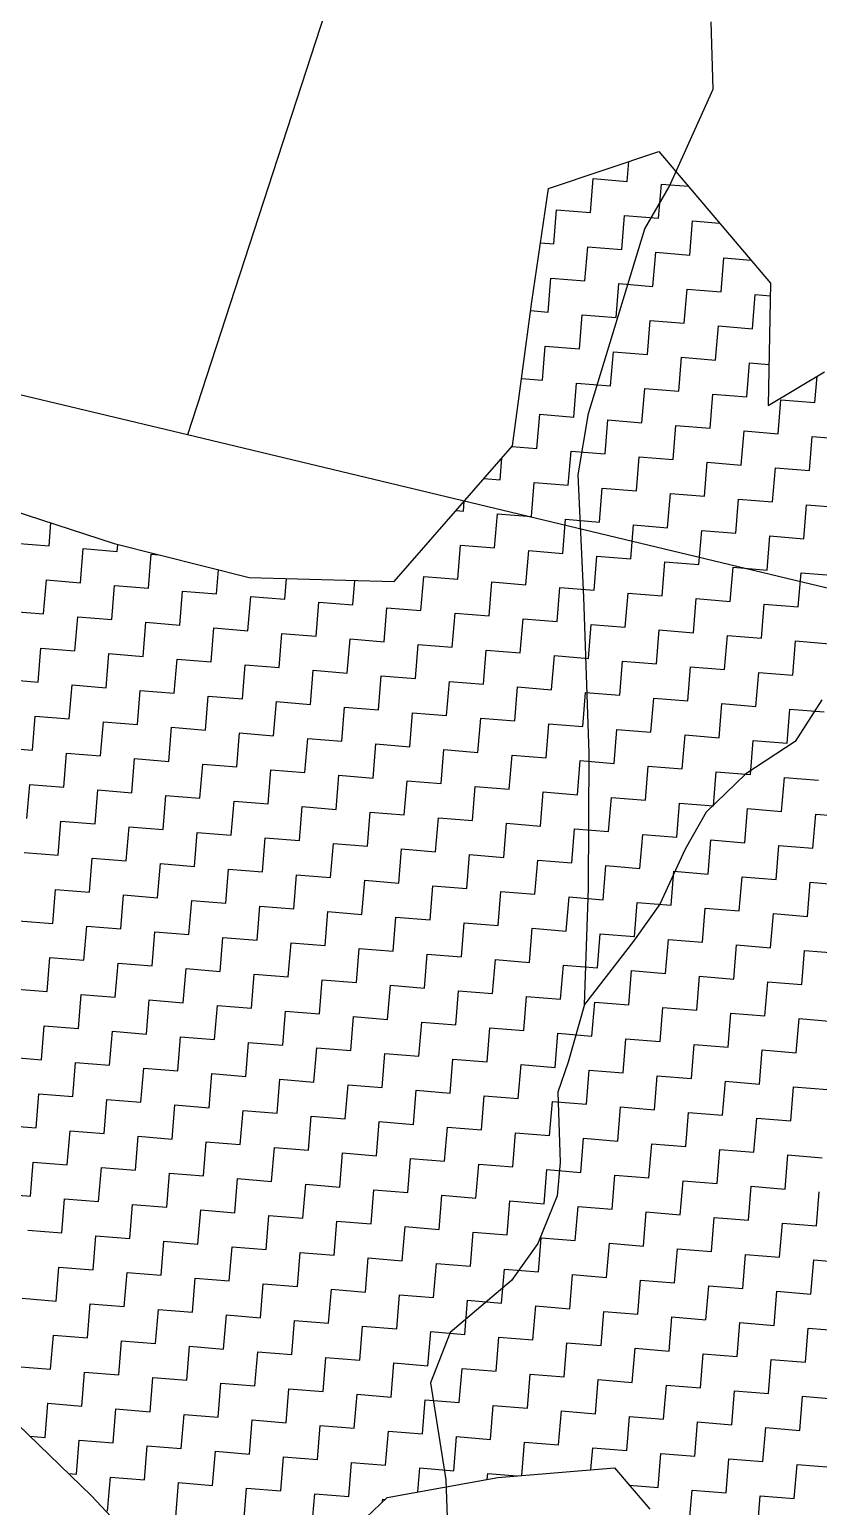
# Model space of a CAD drawing. Header units: metres. Extents: x 286589 to 288713, y 2001360 to 2004418.
# Drawn here: x 287371.2 to 287492.1, y 2003188.1 to 2003414.2 of the extents above; entities that cross this region are included whole.
import ezdxf

# ---------------------------------------------------------------- set-up
doc = ezdxf.new("R2010")
doc.units = ezdxf.units.M
doc.header["$MEASUREMENT"] = 0
for name, color, linetype in [('LINE_WATER', 4, 'Continuous'), ('POLY_HATCH', 12, 'Continuous'), ('POLY_PARCEL', 6, 'Continuous')]:
    doc.layers.add(name, color=color, linetype=linetype)

msp = doc.modelspace()

# ---------------------------------------------------------------- linework, layer by layer
at = {"layer": 'LINE_WATER'}
for p, q in [((287475.98, 2003405.08), (287475.63, 2003415.43)), ((287469.2, 2003390.15), (287475.98, 2003405.08)), ((287465.5, 2003383.7), (287469.2, 2003390.15)), ((287456.84, 2003355.42), (287465.5, 2003383.7)), ((287455.28, 2003346.02), (287456.84, 2003355.42)), ((287456.14, 2003327.29), (287455.28, 2003346.02)), ((287456.97, 2003303.4), (287456.14, 2003327.29)), ((287492.6, 2003311.61), (287488.5, 2003305.2)), ((287456.88, 2003282.76), (287456.97, 2003303.4)), ((287488.5, 2003305.2), (287480.95, 2003300.26)), ((287480.95, 2003300.26), (287474.91, 2003294.39)), ((287474.91, 2003294.39), (287471.66, 2003288.7)), ((287471.66, 2003288.7), (287467.8, 2003280.28)), ((287456.22, 2003264.95), (287456.88, 2003282.76)), ((287467.8, 2003280.28), (287463.76, 2003274.66)), ((287463.76, 2003274.66), (287456.22, 2003264.95)), ((287456.22, 2003264.95), (287453.74, 2003256.13)), ((287453.74, 2003256.13), (287452.17, 2003251.49)), ((287452.17, 2003251.49), (287452.49, 2003240.74)), ((287452.49, 2003240.74), (287452.07, 2003235.62)), ((287452.07, 2003235.62), (287449.09, 2003228.32)), ((287449.09, 2003228.32), (287445.05, 2003222.69)), ((287445.05, 2003222.69), (287435.67, 2003214.72)), ((287435.67, 2003214.72), (287432.65, 2003207.02)), ((287432.65, 2003207.02), (287435.02, 2003192.14)), ((287435.02, 2003192.14), (287435.23, 2003184.98))]:
    msp.add_line(p, q, dxfattribs=at)
at = {"layer": 'POLY_HATCH'}
for p, q in [((287450.75, 2003389.89), (287467.63, 2003395.55)), ((287467.63, 2003395.55), (287484.75, 2003375.4)), ((287448.16, 2003372.52), (287450.75, 2003389.89)), ((287484.75, 2003375.4), (287484.4, 2003356.67)), ((287445.19, 2003350.49), (287448.16, 2003372.52)), ((287484.4, 2003356.67), (287493.03, 2003361.83)), ((287340.72, 2003349.62), (287384.15, 2003335.53)), ((287427.07, 2003329.69), (287445.19, 2003350.49)), ((287384.15, 2003335.53), (287404.84, 2003330.33)), ((287404.84, 2003330.33), (287427.07, 2003329.69))]:
    msp.add_line(p, q, dxfattribs=at)
at = {"layer": 'POLY_HATCH', "linetype": 'Continuous'}
for p, q in [((287462.8, 2003390.98), (287463.05, 2003394.02)), ((287457.16, 2003386.19), (287457.58, 2003391.41)), ((287457.58, 2003391.41), (287462.8, 2003390.98)), ((287467.59, 2003385.34), (287468.02, 2003390.56)), ((287468.02, 2003390.56), (287472.16, 2003390.22)), ((287451.52, 2003381.4), (287451.94, 2003386.62)), ((287451.94, 2003386.62), (287457.16, 2003386.19)), ((287461.95, 2003380.55), (287462.38, 2003385.77)), ((287462.38, 2003385.77), (287467.59, 2003385.34)), ((287472.39, 2003379.7), (287472.81, 2003384.92)), ((287472.81, 2003384.92), (287476.95, 2003384.58)), ((287449.5, 2003381.56), (287451.52, 2003381.4)), ((287456.31, 2003375.76), (287456.73, 2003380.97)), ((287456.73, 2003380.97), (287461.95, 2003380.55)), ((287466.74, 2003374.9), (287467.17, 2003380.12)), ((287467.17, 2003380.12), (287472.39, 2003379.7)), ((287477.18, 2003374.05), (287477.61, 2003379.27)), ((287477.61, 2003379.27), (287481.75, 2003378.93)), ((287450.66, 2003370.96), (287451.09, 2003376.18)), ((287451.09, 2003376.18), (287456.31, 2003375.76)), ((287461.1, 2003370.11), (287461.53, 2003375.33)), ((287461.53, 2003375.33), (287466.74, 2003374.9)), ((287471.54, 2003369.26), (287471.96, 2003374.48)), ((287471.96, 2003374.48), (287477.18, 2003374.05)), ((287481.97, 2003368.41), (287482.4, 2003373.63)), ((287482.4, 2003373.63), (287484.72, 2003373.44)), ((287447.98, 2003371.18), (287450.66, 2003370.96)), ((287455.46, 2003365.32), (287455.88, 2003370.54)), ((287455.88, 2003370.54), (287461.1, 2003370.11)), ((287465.89, 2003364.47), (287466.32, 2003369.69)), ((287466.32, 2003369.69), (287471.54, 2003369.26)), ((287476.33, 2003363.62), (287476.76, 2003368.84)), ((287476.76, 2003368.84), (287481.97, 2003368.41)), ((287449.81, 2003360.53), (287450.24, 2003365.74)), ((287450.24, 2003365.74), (287455.46, 2003365.32)), ((287460.25, 2003359.68), (287460.68, 2003364.89)), ((287460.68, 2003364.89), (287465.89, 2003364.47)), ((287470.69, 2003358.83), (287471.11, 2003364.04)), ((287471.11, 2003364.04), (287476.33, 2003363.62)), ((287481.12, 2003357.97), (287481.55, 2003363.19)), ((287481.55, 2003363.19), (287484.52, 2003362.95)), ((287446.58, 2003360.79), (287449.81, 2003360.53)), ((287454.61, 2003354.88), (287455.03, 2003360.1)), ((287455.03, 2003360.1), (287460.25, 2003359.68)), ((287491.56, 2003357.12), (287491.89, 2003361.14)), ((287465.04, 2003354.03), (287465.47, 2003359.25)), ((287465.47, 2003359.25), (287470.69, 2003358.83)), ((287475.48, 2003353.18), (287475.9, 2003358.4)), ((287475.9, 2003358.4), (287481.12, 2003357.97)), ((287485.92, 2003352.33), (287486.34, 2003357.55)), ((287486.34, 2003357.55), (287491.56, 2003357.12)), ((287448.96, 2003350.09), (287449.39, 2003355.31)), ((287449.39, 2003355.31), (287454.61, 2003354.88)), ((287459.4, 2003349.24), (287459.82, 2003354.46)), ((287459.82, 2003354.46), (287465.04, 2003354.03)), ((287469.84, 2003348.39), (287470.26, 2003353.61)), ((287470.26, 2003353.61), (287475.48, 2003353.18)), ((287480.27, 2003347.54), (287480.7, 2003352.76)), ((287480.7, 2003352.76), (287485.92, 2003352.33)), ((287490.71, 2003346.69), (287491.13, 2003351.91)), ((287491.13, 2003351.91), (287496.35, 2003351.48)), ((287443.32, 2003345.3), (287443.59, 2003348.66)), ((287445.12, 2003350.4), (287448.96, 2003350.09)), ((287453.76, 2003344.45), (287454.18, 2003349.67)), ((287454.18, 2003349.67), (287459.4, 2003349.24)), ((287464.19, 2003343.6), (287464.62, 2003348.81)), ((287464.62, 2003348.81), (287469.84, 2003348.39)), ((287474.63, 2003342.75), (287475.05, 2003347.96)), ((287475.05, 2003347.96), (287480.27, 2003347.54)), ((287485.06, 2003341.9), (287485.49, 2003347.11)), ((287485.49, 2003347.11), (287490.71, 2003346.69)), ((287440.84, 2003345.5), (287443.32, 2003345.3)), ((287448.11, 2003339.65), (287448.54, 2003344.87)), ((287448.54, 2003344.87), (287453.76, 2003344.45)), ((287458.55, 2003338.8), (287458.97, 2003344.02)), ((287458.97, 2003344.02), (287464.19, 2003343.6)), ((287437.68, 2003340.5), (287437.8, 2003342.01)), ((287468.98, 2003337.95), (287469.41, 2003343.17)), ((287469.41, 2003343.17), (287474.63, 2003342.75)), ((287479.42, 2003337.1), (287479.85, 2003342.32)), ((287479.85, 2003342.32), (287485.06, 2003341.9)), ((287436.57, 2003340.6), (287437.68, 2003340.5)), ((287442.47, 2003334.86), (287442.89, 2003340.08)), ((287442.89, 2003340.08), (287448.11, 2003339.65)), ((287452.91, 2003334.01), (287453.33, 2003339.23)), ((287453.33, 2003339.23), (287458.55, 2003338.8)), ((287489.86, 2003336.25), (287490.28, 2003341.47)), ((287490.28, 2003341.47), (287495.5, 2003341.04)), ((287374.21, 2003335.17), (287374.49, 2003338.67)), ((287463.34, 2003333.16), (287463.77, 2003338.38)), ((287463.77, 2003338.38), (287468.98, 2003337.95)), ((287473.78, 2003332.31), (287474.2, 2003337.53)), ((287474.2, 2003337.53), (287479.42, 2003337.1)), ((287368.99, 2003335.6), (287374.21, 2003335.17)), ((287379, 2003329.53), (287379.43, 2003334.75)), ((287379.43, 2003334.75), (287384.64, 2003334.32)), ((287384.64, 2003334.32), (287384.73, 2003335.39)), ((287436.83, 2003330.07), (287437.25, 2003335.29)), ((287437.25, 2003335.29), (287442.47, 2003334.86)), ((287484.21, 2003331.46), (287484.64, 2003336.68)), ((287484.64, 2003336.68), (287489.86, 2003336.25)), ((287389.44, 2003328.68), (287389.86, 2003333.9)), ((287389.86, 2003333.9), (287391.03, 2003333.8)), ((287447.26, 2003329.22), (287447.69, 2003334.44)), ((287447.69, 2003334.44), (287452.91, 2003334.01)), ((287457.7, 2003328.37), (287458.12, 2003333.59)), ((287458.12, 2003333.59), (287463.34, 2003333.16)), ((287468.13, 2003327.52), (287468.56, 2003332.73)), ((287468.56, 2003332.73), (287473.78, 2003332.31)), ((287399.87, 2003327.83), (287400.17, 2003331.5)), ((287410.31, 2003326.98), (287410.57, 2003330.16)), ((287431.18, 2003325.28), (287431.61, 2003330.49)), ((287431.61, 2003330.49), (287436.83, 2003330.07)), ((287478.57, 2003326.67), (287479, 2003331.88)), ((287479, 2003331.88), (287484.21, 2003331.46)), ((287489.01, 2003325.82), (287489.43, 2003331.03)), ((287489.43, 2003331.03), (287494.65, 2003330.61)), ((287373.36, 2003324.74), (287373.78, 2003329.95)), ((287373.78, 2003329.95), (287379, 2003329.53)), ((287383.79, 2003323.89), (287384.22, 2003329.1)), ((287384.22, 2003329.1), (287389.44, 2003328.68)), ((287394.23, 2003323.04), (287394.66, 2003328.25)), ((287394.66, 2003328.25), (287399.87, 2003327.83)), ((287420.75, 2003326.13), (287421.05, 2003329.86)), ((287441.62, 2003324.43), (287442.04, 2003329.64)), ((287442.04, 2003329.64), (287447.26, 2003329.22)), ((287452.05, 2003323.57), (287452.48, 2003328.79)), ((287452.48, 2003328.79), (287457.7, 2003328.37)), ((287462.49, 2003322.72), (287462.92, 2003327.94)), ((287462.92, 2003327.94), (287468.13, 2003327.52)), ((287404.67, 2003322.18), (287405.09, 2003327.4)), ((287405.09, 2003327.4), (287410.31, 2003326.98)), ((287415.1, 2003321.33), (287415.53, 2003326.55)), ((287415.53, 2003326.55), (287420.75, 2003326.13)), ((287425.54, 2003320.48), (287425.96, 2003325.7)), ((287425.96, 2003325.7), (287431.18, 2003325.28)), ((287472.93, 2003321.87), (287473.35, 2003327.09)), ((287473.35, 2003327.09), (287478.57, 2003326.67)), ((287483.36, 2003321.02), (287483.79, 2003326.24)), ((287483.79, 2003326.24), (287489.01, 2003325.82)), ((287368.14, 2003325.16), (287373.36, 2003324.74)), ((287378.15, 2003319.09), (287378.58, 2003324.31)), ((287378.58, 2003324.31), (287383.79, 2003323.89)), ((287388.59, 2003318.24), (287389.01, 2003323.46)), ((287389.01, 2003323.46), (287394.23, 2003323.04)), ((287435.98, 2003319.63), (287436.4, 2003324.85)), ((287436.4, 2003324.85), (287441.62, 2003324.43)), ((287446.41, 2003318.78), (287446.84, 2003324)), ((287446.84, 2003324), (287452.05, 2003323.57)), ((287399.02, 2003317.39), (287399.45, 2003322.61)), ((287399.45, 2003322.61), (287404.67, 2003322.18)), ((287409.46, 2003316.54), (287409.88, 2003321.76)), ((287409.88, 2003321.76), (287415.1, 2003321.33)), ((287456.85, 2003317.93), (287457.27, 2003323.15)), ((287457.27, 2003323.15), (287462.49, 2003322.72)), ((287467.28, 2003317.08), (287467.71, 2003322.3)), ((287467.71, 2003322.3), (287472.93, 2003321.87)), ((287477.72, 2003316.23), (287478.15, 2003321.45)), ((287478.15, 2003321.45), (287483.36, 2003321.02)), ((287372.51, 2003314.3), (287372.93, 2003319.52)), ((287372.93, 2003319.52), (287378.15, 2003319.09)), ((287419.9, 2003315.69), (287420.32, 2003320.91)), ((287420.32, 2003320.91), (287425.54, 2003320.48)), ((287430.33, 2003314.84), (287430.76, 2003320.06)), ((287430.76, 2003320.06), (287435.98, 2003319.63)), ((287440.77, 2003313.99), (287441.19, 2003319.21)), ((287441.19, 2003319.21), (287446.41, 2003318.78)), ((287488.16, 2003315.38), (287488.58, 2003320.6)), ((287488.58, 2003320.6), (287493.8, 2003320.17)), ((287382.94, 2003313.45), (287383.37, 2003318.67)), ((287383.37, 2003318.67), (287388.59, 2003318.24)), ((287393.38, 2003312.6), (287393.8, 2003317.82)), ((287393.8, 2003317.82), (287399.02, 2003317.39)), ((287403.82, 2003311.75), (287404.24, 2003316.97)), ((287404.24, 2003316.97), (287409.46, 2003316.54)), ((287451.2, 2003313.14), (287451.63, 2003318.36)), ((287451.63, 2003318.36), (287456.85, 2003317.93)), ((287461.64, 2003312.29), (287462.07, 2003317.51)), ((287462.07, 2003317.51), (287467.28, 2003317.08)), ((287472.08, 2003311.44), (287472.5, 2003316.66)), ((287472.5, 2003316.66), (287477.72, 2003316.23)), ((287367.29, 2003314.73), (287372.51, 2003314.3)), ((287414.25, 2003310.9), (287414.68, 2003316.12)), ((287414.68, 2003316.12), (287419.9, 2003315.69)), ((287424.69, 2003310.05), (287425.11, 2003315.27)), ((287425.11, 2003315.27), (287430.33, 2003314.84)), ((287435.12, 2003309.2), (287435.55, 2003314.41)), ((287435.55, 2003314.41), (287440.77, 2003313.99)), ((287482.51, 2003310.59), (287482.94, 2003315.8)), ((287482.94, 2003315.8), (287488.16, 2003315.38)), ((287377.3, 2003308.66), (287377.73, 2003313.88)), ((287377.73, 2003313.88), (287382.94, 2003313.45)), ((287387.74, 2003307.81), (287388.16, 2003313.02)), ((287388.16, 2003313.02), (287393.38, 2003312.6)), ((287398.17, 2003306.96), (287398.6, 2003312.17)), ((287398.6, 2003312.17), (287403.82, 2003311.75)), ((287445.56, 2003308.35), (287445.99, 2003313.56)), ((287445.99, 2003313.56), (287451.2, 2003313.14)), ((287456, 2003307.5), (287456.42, 2003312.71)), ((287456.42, 2003312.71), (287461.64, 2003312.29)), ((287408.61, 2003306.1), (287409.03, 2003311.32)), ((287409.03, 2003311.32), (287414.25, 2003310.9)), ((287419.04, 2003305.25), (287419.47, 2003310.47)), ((287419.47, 2003310.47), (287424.69, 2003310.05)), ((287466.43, 2003306.64), (287466.86, 2003311.86)), ((287466.86, 2003311.86), (287472.08, 2003311.44)), ((287476.87, 2003305.79), (287477.29, 2003311.01)), ((287477.29, 2003311.01), (287482.51, 2003310.59)), ((287487.31, 2003304.94), (287487.73, 2003310.16)), ((287487.73, 2003310.16), (287492.95, 2003309.74)), ((287371.66, 2003303.86), (287372.08, 2003309.08)), ((287372.08, 2003309.08), (287377.3, 2003308.66)), ((287382.09, 2003303.01), (287382.52, 2003308.23)), ((287382.52, 2003308.23), (287387.74, 2003307.81)), ((287429.48, 2003304.4), (287429.91, 2003309.62)), ((287429.91, 2003309.62), (287435.12, 2003309.2)), ((287439.92, 2003303.55), (287440.34, 2003308.77)), ((287440.34, 2003308.77), (287445.56, 2003308.35)), ((287450.35, 2003302.7), (287450.78, 2003307.92)), ((287450.78, 2003307.92), (287456, 2003307.5)), ((287392.53, 2003302.16), (287392.95, 2003307.38)), ((287392.95, 2003307.38), (287398.17, 2003306.96)), ((287402.97, 2003301.31), (287403.39, 2003306.53)), ((287403.39, 2003306.53), (287408.61, 2003306.1)), ((287413.4, 2003300.46), (287413.83, 2003305.68)), ((287413.83, 2003305.68), (287419.04, 2003305.25)), ((287460.79, 2003301.85), (287461.21, 2003307.07)), ((287461.21, 2003307.07), (287466.43, 2003306.64)), ((287471.23, 2003301), (287471.65, 2003306.22)), ((287471.65, 2003306.22), (287476.87, 2003305.79)), ((287481.66, 2003300.15), (287482.09, 2003305.37)), ((287482.09, 2003305.37), (287487.31, 2003304.94)), ((287366.44, 2003304.29), (287371.66, 2003303.86)), ((287376.45, 2003298.22), (287376.87, 2003303.44)), ((287376.87, 2003303.44), (287382.09, 2003303.01)), ((287423.84, 2003299.61), (287424.26, 2003304.83)), ((287424.26, 2003304.83), (287429.48, 2003304.4)), ((287434.27, 2003298.76), (287434.7, 2003303.98)), ((287434.7, 2003303.98), (287439.92, 2003303.55)), ((287444.71, 2003297.91), (287445.14, 2003303.13)), ((287445.14, 2003303.13), (287450.35, 2003302.7)), ((287386.89, 2003297.37), (287387.31, 2003302.59)), ((287387.31, 2003302.59), (287392.53, 2003302.16)), ((287397.32, 2003296.52), (287397.75, 2003301.74)), ((287397.75, 2003301.74), (287402.97, 2003301.31)), ((287407.76, 2003295.67), (287408.18, 2003300.89)), ((287408.18, 2003300.89), (287413.4, 2003300.46)), ((287455.15, 2003297.06), (287455.57, 2003302.28)), ((287455.57, 2003302.28), (287460.79, 2003301.85)), ((287465.58, 2003296.21), (287466.01, 2003301.43)), ((287466.01, 2003301.43), (287471.23, 2003301)), ((287370.81, 2003293.43), (287371.23, 2003298.65)), ((287371.23, 2003298.65), (287376.45, 2003298.22)), ((287418.19, 2003294.82), (287418.62, 2003300.04)), ((287418.62, 2003300.04), (287423.84, 2003299.61)), ((287428.63, 2003293.97), (287429.06, 2003299.19)), ((287429.06, 2003299.19), (287434.27, 2003298.76)), ((287476.02, 2003295.36), (287476.44, 2003300.58)), ((287476.44, 2003300.58), (287481.66, 2003300.15)), ((287486.45, 2003294.51), (287486.88, 2003299.72)), ((287486.88, 2003299.72), (287492.1, 2003299.3)), ((287381.24, 2003292.58), (287381.67, 2003297.8)), ((287381.67, 2003297.8), (287386.89, 2003297.37)), ((287391.68, 2003291.73), (287392.1, 2003296.94)), ((287392.1, 2003296.94), (287397.32, 2003296.52)), ((287439.07, 2003293.12), (287439.49, 2003298.33)), ((287439.49, 2003298.33), (287444.71, 2003297.91)), ((287449.5, 2003292.27), (287449.93, 2003297.48)), ((287449.93, 2003297.48), (287455.15, 2003297.06)), ((287459.94, 2003291.42), (287460.36, 2003296.63)), ((287460.36, 2003296.63), (287465.58, 2003296.21)), ((287402.11, 2003290.88), (287402.54, 2003296.09)), ((287402.54, 2003296.09), (287407.76, 2003295.67)), ((287412.55, 2003290.03), (287412.98, 2003295.24)), ((287412.98, 2003295.24), (287418.19, 2003294.82)), ((287422.99, 2003289.17), (287423.41, 2003294.39)), ((287423.41, 2003294.39), (287428.63, 2003293.97)), ((287470.37, 2003290.56), (287470.8, 2003295.78)), ((287470.8, 2003295.78), (287476.02, 2003295.36)), ((287480.81, 2003289.71), (287481.24, 2003294.93)), ((287481.24, 2003294.93), (287486.45, 2003294.51)), ((287491.25, 2003288.86), (287491.67, 2003294.08)), ((287491.67, 2003294.08), (287496.89, 2003293.66)), ((287375.6, 2003287.78), (287376.02, 2003293)), ((287376.02, 2003293), (287381.24, 2003292.58)), ((287386.03, 2003286.93), (287386.46, 2003292.15)), ((287386.46, 2003292.15), (287391.68, 2003291.73)), ((287433.42, 2003288.32), (287433.85, 2003293.54)), ((287433.85, 2003293.54), (287439.07, 2003293.12)), ((287443.86, 2003287.47), (287444.28, 2003292.69)), ((287444.28, 2003292.69), (287449.5, 2003292.27)), ((287454.3, 2003286.62), (287454.72, 2003291.84)), ((287454.72, 2003291.84), (287459.94, 2003291.42)), ((287396.47, 2003286.08), (287396.9, 2003291.3)), ((287396.9, 2003291.3), (287402.11, 2003290.88)), ((287406.91, 2003285.23), (287407.33, 2003290.45)), ((287407.33, 2003290.45), (287412.55, 2003290.03)), ((287417.34, 2003284.38), (287417.77, 2003289.6)), ((287417.77, 2003289.6), (287422.99, 2003289.17)), ((287464.73, 2003285.77), (287465.16, 2003290.99)), ((287465.16, 2003290.99), (287470.37, 2003290.56)), ((287475.17, 2003284.92), (287475.59, 2003290.14)), ((287475.59, 2003290.14), (287480.81, 2003289.71)), ((287370.38, 2003288.21), (287375.6, 2003287.78)), ((287380.39, 2003282.14), (287380.82, 2003287.36)), ((287380.82, 2003287.36), (287386.03, 2003286.93)), ((287427.78, 2003283.53), (287428.2, 2003288.75)), ((287428.2, 2003288.75), (287433.42, 2003288.32)), ((287438.22, 2003282.68), (287438.64, 2003287.9)), ((287438.64, 2003287.9), (287443.86, 2003287.47)), ((287485.6, 2003284.07), (287486.03, 2003289.29)), ((287486.03, 2003289.29), (287491.25, 2003288.86)), ((287390.83, 2003281.29), (287391.25, 2003286.51)), ((287391.25, 2003286.51), (287396.47, 2003286.08)), ((287401.26, 2003280.44), (287401.69, 2003285.66)), ((287401.69, 2003285.66), (287406.91, 2003285.23)), ((287448.65, 2003281.83), (287449.08, 2003287.05)), ((287449.08, 2003287.05), (287454.3, 2003286.62)), ((287459.09, 2003280.98), (287459.51, 2003286.2)), ((287459.51, 2003286.2), (287464.73, 2003285.77)), ((287469.52, 2003280.13), (287469.95, 2003285.35)), ((287469.95, 2003285.35), (287475.17, 2003284.92)), ((287411.7, 2003279.59), (287412.13, 2003284.81)), ((287412.13, 2003284.81), (287417.34, 2003284.38)), ((287422.14, 2003278.74), (287422.56, 2003283.96)), ((287422.56, 2003283.96), (287427.78, 2003283.53)), ((287432.57, 2003277.89), (287433, 2003283.11)), ((287433, 2003283.11), (287438.22, 2003282.68)), ((287479.96, 2003279.28), (287480.39, 2003284.5)), ((287480.39, 2003284.5), (287485.6, 2003284.07)), ((287490.4, 2003278.43), (287490.82, 2003283.65)), ((287490.82, 2003283.65), (287496.04, 2003283.22)), ((287374.75, 2003277.35), (287375.17, 2003282.57)), ((287375.17, 2003282.57), (287380.39, 2003282.14)), ((287385.18, 2003276.5), (287385.61, 2003281.72)), ((287385.61, 2003281.72), (287390.83, 2003281.29)), ((287395.62, 2003275.65), (287396.05, 2003280.87)), ((287396.05, 2003280.87), (287401.26, 2003280.44)), ((287443.01, 2003277.04), (287443.43, 2003282.26)), ((287443.43, 2003282.26), (287448.65, 2003281.83)), ((287453.44, 2003276.19), (287453.87, 2003281.4)), ((287453.87, 2003281.4), (287459.09, 2003280.98)), ((287463.88, 2003275.34), (287464.31, 2003280.55)), ((287464.31, 2003280.55), (287469.52, 2003280.13)), ((287406.06, 2003274.8), (287406.48, 2003280.01)), ((287406.48, 2003280.01), (287411.7, 2003279.59)), ((287416.49, 2003273.95), (287416.92, 2003279.16)), ((287416.92, 2003279.16), (287422.14, 2003278.74)), ((287426.93, 2003273.1), (287427.35, 2003278.31)), ((287427.35, 2003278.31), (287432.57, 2003277.89)), ((287474.32, 2003274.49), (287474.74, 2003279.7)), ((287474.74, 2003279.7), (287479.96, 2003279.28)), ((287484.75, 2003273.63), (287485.18, 2003278.85)), ((287485.18, 2003278.85), (287490.4, 2003278.43)), ((287369.53, 2003277.77), (287374.75, 2003277.35)), ((287379.54, 2003271.71), (287379.97, 2003276.92)), ((287379.97, 2003276.92), (287385.18, 2003276.5)), ((287389.98, 2003270.85), (287390.4, 2003276.07)), ((287390.4, 2003276.07), (287395.62, 2003275.65)), ((287437.37, 2003272.24), (287437.79, 2003277.46)), ((287437.79, 2003277.46), (287443.01, 2003277.04)), ((287447.8, 2003271.39), (287448.23, 2003276.61)), ((287448.23, 2003276.61), (287453.44, 2003276.19)), ((287400.41, 2003270), (287400.84, 2003275.22)), ((287400.84, 2003275.22), (287406.06, 2003274.8)), ((287410.85, 2003269.15), (287411.27, 2003274.37)), ((287411.27, 2003274.37), (287416.49, 2003273.95)), ((287458.24, 2003270.54), (287458.66, 2003275.76)), ((287458.66, 2003275.76), (287463.88, 2003275.34)), ((287468.67, 2003269.69), (287469.1, 2003274.91)), ((287469.1, 2003274.91), (287474.32, 2003274.49)), ((287479.11, 2003268.84), (287479.54, 2003274.06)), ((287479.54, 2003274.06), (287484.75, 2003273.63)), ((287373.9, 2003266.91), (287374.32, 2003272.13)), ((287374.32, 2003272.13), (287379.54, 2003271.71)), ((287421.29, 2003268.3), (287421.71, 2003273.52)), ((287421.71, 2003273.52), (287426.93, 2003273.1)), ((287431.72, 2003267.45), (287432.15, 2003272.67)), ((287432.15, 2003272.67), (287437.37, 2003272.24)), ((287442.16, 2003266.6), (287442.58, 2003271.82)), ((287442.58, 2003271.82), (287447.8, 2003271.39)), ((287489.55, 2003267.99), (287489.97, 2003273.21)), ((287489.97, 2003273.21), (287495.19, 2003272.78)), ((287384.33, 2003266.06), (287384.76, 2003271.28)), ((287384.76, 2003271.28), (287389.98, 2003270.85)), ((287394.77, 2003265.21), (287395.2, 2003270.43)), ((287395.2, 2003270.43), (287400.41, 2003270)), ((287405.21, 2003264.36), (287405.63, 2003269.58)), ((287405.63, 2003269.58), (287410.85, 2003269.15)), ((287452.59, 2003265.75), (287453.02, 2003270.97)), ((287453.02, 2003270.97), (287458.24, 2003270.54)), ((287463.03, 2003264.9), (287463.46, 2003270.12)), ((287463.46, 2003270.12), (287468.67, 2003269.69)), ((287473.47, 2003264.05), (287473.89, 2003269.27)), ((287473.89, 2003269.27), (287479.11, 2003268.84)), ((287368.68, 2003267.34), (287373.9, 2003266.91)), ((287415.64, 2003263.51), (287416.07, 2003268.73)), ((287416.07, 2003268.73), (287421.29, 2003268.3)), ((287426.08, 2003262.66), (287426.5, 2003267.88)), ((287426.5, 2003267.88), (287431.72, 2003267.45)), ((287436.51, 2003261.81), (287436.94, 2003267.03)), ((287436.94, 2003267.03), (287442.16, 2003266.6)), ((287483.9, 2003263.2), (287484.33, 2003268.42)), ((287484.33, 2003268.42), (287489.55, 2003267.99)), ((287378.69, 2003261.27), (287379.12, 2003266.49)), ((287379.12, 2003266.49), (287384.33, 2003266.06)), ((287389.13, 2003260.42), (287389.55, 2003265.64)), ((287389.55, 2003265.64), (287394.77, 2003265.21)), ((287399.56, 2003259.57), (287399.99, 2003264.79)), ((287399.99, 2003264.79), (287405.21, 2003264.36)), ((287446.95, 2003260.96), (287447.38, 2003266.18)), ((287447.38, 2003266.18), (287452.59, 2003265.75)), ((287457.39, 2003260.11), (287457.81, 2003265.32)), ((287457.81, 2003265.32), (287463.03, 2003264.9)), ((287410, 2003258.72), (287410.42, 2003263.93)), ((287410.42, 2003263.93), (287415.64, 2003263.51)), ((287420.43, 2003257.87), (287420.86, 2003263.08)), ((287420.86, 2003263.08), (287426.08, 2003262.66)), ((287467.82, 2003259.26), (287468.25, 2003264.47)), ((287468.25, 2003264.47), (287473.47, 2003264.05)), ((287478.26, 2003258.41), (287478.68, 2003263.62)), ((287478.68, 2003263.62), (287483.9, 2003263.2)), ((287488.7, 2003257.55), (287489.12, 2003262.77)), ((287489.12, 2003262.77), (287494.34, 2003262.35)), ((287373.05, 2003256.48), (287373.47, 2003261.69)), ((287373.47, 2003261.69), (287378.69, 2003261.27)), ((287383.48, 2003255.63), (287383.91, 2003260.84)), ((287383.91, 2003260.84), (287389.13, 2003260.42)), ((287430.87, 2003257.02), (287431.3, 2003262.23)), ((287431.3, 2003262.23), (287436.51, 2003261.81)), ((287441.31, 2003256.16), (287441.73, 2003261.38)), ((287441.73, 2003261.38), (287446.95, 2003260.96)), ((287451.74, 2003255.31), (287452.17, 2003260.53)), ((287452.17, 2003260.53), (287457.39, 2003260.11)), ((287393.92, 2003254.77), (287394.34, 2003259.99)), ((287394.34, 2003259.99), (287399.56, 2003259.57)), ((287404.36, 2003253.92), (287404.78, 2003259.14)), ((287404.78, 2003259.14), (287410, 2003258.72)), ((287414.79, 2003253.07), (287415.22, 2003258.29)), ((287415.22, 2003258.29), (287420.43, 2003257.87)), ((287462.18, 2003254.46), (287462.6, 2003259.68)), ((287462.6, 2003259.68), (287467.82, 2003259.26)), ((287472.62, 2003253.61), (287473.04, 2003258.83)), ((287473.04, 2003258.83), (287478.26, 2003258.41)), ((287483.05, 2003252.76), (287483.48, 2003257.98)), ((287483.48, 2003257.98), (287488.7, 2003257.55)), ((287367.83, 2003256.9), (287373.05, 2003256.48)), ((287377.84, 2003250.83), (287378.26, 2003256.05)), ((287378.26, 2003256.05), (287383.48, 2003255.63)), ((287425.23, 2003252.22), (287425.65, 2003257.44)), ((287425.65, 2003257.44), (287430.87, 2003257.02)), ((287435.66, 2003251.37), (287436.09, 2003256.59)), ((287436.09, 2003256.59), (287441.31, 2003256.16)), ((287446.1, 2003250.52), (287446.53, 2003255.74)), ((287446.53, 2003255.74), (287451.74, 2003255.31)), ((287388.28, 2003249.98), (287388.7, 2003255.2)), ((287388.7, 2003255.2), (287393.92, 2003254.77)), ((287398.71, 2003249.13), (287399.14, 2003254.35)), ((287399.14, 2003254.35), (287404.36, 2003253.92)), ((287409.15, 2003248.28), (287409.57, 2003253.5)), ((287409.57, 2003253.5), (287414.79, 2003253.07)), ((287456.54, 2003249.67), (287456.96, 2003254.89)), ((287456.96, 2003254.89), (287462.18, 2003254.46)), ((287466.97, 2003248.82), (287467.4, 2003254.04)), ((287467.4, 2003254.04), (287472.62, 2003253.61)), ((287372.2, 2003246.04), (287372.62, 2003251.26)), ((287372.62, 2003251.26), (287377.84, 2003250.83)), ((287419.58, 2003247.43), (287420.01, 2003252.65)), ((287420.01, 2003252.65), (287425.23, 2003252.22)), ((287430.02, 2003246.58), (287430.45, 2003251.8)), ((287430.45, 2003251.8), (287435.66, 2003251.37)), ((287477.41, 2003247.97), (287477.83, 2003253.19)), ((287477.83, 2003253.19), (287483.05, 2003252.76)), ((287487.84, 2003247.12), (287488.27, 2003252.34)), ((287488.27, 2003252.34), (287493.49, 2003251.91)), ((287382.63, 2003245.19), (287383.06, 2003250.41)), ((287383.06, 2003250.41), (287388.28, 2003249.98)), ((287393.07, 2003244.34), (287393.49, 2003249.56)), ((287393.49, 2003249.56), (287398.71, 2003249.13)), ((287440.46, 2003245.73), (287440.88, 2003250.95)), ((287440.88, 2003250.95), (287446.1, 2003250.52)), ((287450.89, 2003244.88), (287451.32, 2003250.1)), ((287451.32, 2003250.1), (287456.54, 2003249.67)), ((287461.33, 2003244.03), (287461.75, 2003249.25)), ((287461.75, 2003249.25), (287466.97, 2003248.82)), ((287403.5, 2003243.49), (287403.93, 2003248.71)), ((287403.93, 2003248.71), (287409.15, 2003248.28)), ((287413.94, 2003242.64), (287414.37, 2003247.86)), ((287414.37, 2003247.86), (287419.58, 2003247.43)), ((287424.38, 2003241.79), (287424.8, 2003247)), ((287424.8, 2003247), (287430.02, 2003246.58)), ((287471.77, 2003243.18), (287472.19, 2003248.39)), ((287472.19, 2003248.39), (287477.41, 2003247.97)), ((287482.2, 2003242.33), (287482.63, 2003247.54)), ((287482.63, 2003247.54), (287487.84, 2003247.12)), ((287366.98, 2003246.47), (287372.2, 2003246.04)), ((287376.99, 2003240.4), (287377.41, 2003245.61)), ((287377.41, 2003245.61), (287382.63, 2003245.19)), ((287387.42, 2003239.55), (287387.85, 2003244.76)), ((287387.85, 2003244.76), (287393.07, 2003244.34)), ((287434.81, 2003240.94), (287435.24, 2003246.15)), ((287435.24, 2003246.15), (287440.46, 2003245.73)), ((287445.25, 2003240.09), (287445.67, 2003245.3)), ((287445.67, 2003245.3), (287450.89, 2003244.88)), ((287455.69, 2003239.23), (287456.11, 2003244.45)), ((287456.11, 2003244.45), (287461.33, 2003244.03)), ((287397.86, 2003238.7), (287398.29, 2003243.91)), ((287398.29, 2003243.91), (287403.5, 2003243.49)), ((287408.3, 2003237.84), (287408.72, 2003243.06)), ((287408.72, 2003243.06), (287413.94, 2003242.64)), ((287418.73, 2003236.99), (287419.16, 2003242.21)), ((287419.16, 2003242.21), (287424.38, 2003241.79)), ((287466.12, 2003238.38), (287466.55, 2003243.6)), ((287466.55, 2003243.6), (287471.77, 2003243.18)), ((287476.56, 2003237.53), (287476.98, 2003242.75)), ((287476.98, 2003242.75), (287482.2, 2003242.33)), ((287371.35, 2003235.6), (287371.77, 2003240.82)), ((287371.77, 2003240.82), (287376.99, 2003240.4)), ((287381.78, 2003234.75), (287382.21, 2003239.97)), ((287382.21, 2003239.97), (287387.42, 2003239.55)), ((287429.17, 2003236.14), (287429.59, 2003241.36)), ((287429.59, 2003241.36), (287434.81, 2003240.94)), ((287439.61, 2003235.29), (287440.03, 2003240.51)), ((287440.03, 2003240.51), (287445.25, 2003240.09)), ((287486.99, 2003236.68), (287487.42, 2003241.9)), ((287487.42, 2003241.9), (287492.64, 2003241.48)), ((287392.22, 2003233.9), (287392.64, 2003239.12)), ((287392.64, 2003239.12), (287397.86, 2003238.7)), ((287402.65, 2003233.05), (287403.08, 2003238.27)), ((287403.08, 2003238.27), (287408.3, 2003237.84)), ((287450.04, 2003234.44), (287450.47, 2003239.66)), ((287450.47, 2003239.66), (287455.69, 2003239.23)), ((287460.48, 2003233.59), (287460.9, 2003238.81)), ((287460.9, 2003238.81), (287466.12, 2003238.38)), ((287470.91, 2003232.74), (287471.34, 2003237.96)), ((287471.34, 2003237.96), (287476.56, 2003237.53)), ((287366.13, 2003236.03), (287371.35, 2003235.6)), ((287413.09, 2003232.2), (287413.52, 2003237.42)), ((287413.52, 2003237.42), (287418.73, 2003236.99)), ((287423.53, 2003231.35), (287423.95, 2003236.57)), ((287423.95, 2003236.57), (287429.17, 2003236.14)), ((287433.96, 2003230.5), (287434.39, 2003235.72)), ((287434.39, 2003235.72), (287439.61, 2003235.29)), ((287481.35, 2003231.89), (287481.78, 2003237.11)), ((287481.78, 2003237.11), (287486.99, 2003236.68)), ((287491.79, 2003231.04), (287492.21, 2003236.26)), ((287376.14, 2003229.96), (287376.56, 2003235.18)), ((287376.56, 2003235.18), (287381.78, 2003234.75)), ((287386.57, 2003229.11), (287387, 2003234.33)), ((287387, 2003234.33), (287392.22, 2003233.9)), ((287397.01, 2003228.26), (287397.44, 2003233.48)), ((287397.44, 2003233.48), (287402.65, 2003233.05)), ((287444.4, 2003229.65), (287444.82, 2003234.87)), ((287444.82, 2003234.87), (287450.04, 2003234.44)), ((287454.83, 2003228.8), (287455.26, 2003234.02)), ((287455.26, 2003234.02), (287460.48, 2003233.59)), ((287465.27, 2003227.95), (287465.7, 2003233.17)), ((287465.7, 2003233.17), (287470.91, 2003232.74)), ((287407.45, 2003227.41), (287407.87, 2003232.63)), ((287407.87, 2003232.63), (287413.09, 2003232.2)), ((287417.88, 2003226.56), (287418.31, 2003231.78)), ((287418.31, 2003231.78), (287423.53, 2003231.35)), ((287428.32, 2003225.71), (287428.74, 2003230.93)), ((287428.74, 2003230.93), (287433.96, 2003230.5)), ((287475.71, 2003227.1), (287476.13, 2003232.32)), ((287476.13, 2003232.32), (287481.35, 2003231.89)), ((287486.14, 2003226.25), (287486.57, 2003231.46)), ((287486.57, 2003231.46), (287491.79, 2003231.04)), ((287370.92, 2003230.39), (287376.14, 2003229.96)), ((287380.93, 2003224.32), (287381.36, 2003229.53)), ((287381.36, 2003229.53), (287386.57, 2003229.11)), ((287391.37, 2003223.47), (287391.79, 2003228.68)), ((287391.79, 2003228.68), (287397.01, 2003228.26)), ((287438.76, 2003224.86), (287439.18, 2003230.07)), ((287439.18, 2003230.07), (287444.4, 2003229.65)), ((287449.19, 2003224.01), (287449.62, 2003229.22)), ((287449.62, 2003229.22), (287454.83, 2003228.8)), ((287401.8, 2003222.62), (287402.23, 2003227.83)), ((287402.23, 2003227.83), (287407.45, 2003227.41)), ((287412.24, 2003221.76), (287412.66, 2003226.98)), ((287412.66, 2003226.98), (287417.88, 2003226.56)), ((287459.63, 2003223.15), (287460.05, 2003228.37)), ((287460.05, 2003228.37), (287465.27, 2003227.95)), ((287470.06, 2003222.3), (287470.49, 2003227.52)), ((287470.49, 2003227.52), (287475.71, 2003227.1)), ((287480.5, 2003221.45), (287480.93, 2003226.67)), ((287480.93, 2003226.67), (287486.14, 2003226.25)), ((287375.29, 2003219.52), (287375.71, 2003224.74)), ((287375.71, 2003224.74), (287380.93, 2003224.32)), ((287385.72, 2003218.67), (287386.15, 2003223.89)), ((287386.15, 2003223.89), (287391.37, 2003223.47)), ((287422.68, 2003220.91), (287423.1, 2003226.13)), ((287423.1, 2003226.13), (287428.32, 2003225.71)), ((287433.11, 2003220.06), (287433.54, 2003225.28)), ((287433.54, 2003225.28), (287438.76, 2003224.86)), ((287443.55, 2003219.21), (287443.97, 2003224.43)), ((287443.97, 2003224.43), (287449.19, 2003224.01)), ((287490.94, 2003220.6), (287491.36, 2003225.82)), ((287491.36, 2003225.82), (287496.58, 2003225.4)), ((287396.16, 2003217.82), (287396.59, 2003223.04)), ((287396.59, 2003223.04), (287401.8, 2003222.62)), ((287406.6, 2003216.97), (287407.02, 2003222.19)), ((287407.02, 2003222.19), (287412.24, 2003221.76)), ((287453.98, 2003218.36), (287454.41, 2003223.58)), ((287454.41, 2003223.58), (287459.63, 2003223.15)), ((287464.42, 2003217.51), (287464.85, 2003222.73)), ((287464.85, 2003222.73), (287470.06, 2003222.3)), ((287474.86, 2003216.66), (287475.28, 2003221.88)), ((287475.28, 2003221.88), (287480.5, 2003221.45)), ((287370.07, 2003219.95), (287375.29, 2003219.52)), ((287417.03, 2003216.12), (287417.46, 2003221.34)), ((287417.46, 2003221.34), (287422.68, 2003220.91)), ((287427.47, 2003215.27), (287427.89, 2003220.49)), ((287427.89, 2003220.49), (287433.11, 2003220.06)), ((287437.9, 2003214.42), (287438.33, 2003219.64)), ((287438.33, 2003219.64), (287443.55, 2003219.21)), ((287485.29, 2003215.81), (287485.72, 2003221.03)), ((287485.72, 2003221.03), (287490.94, 2003220.6)), ((287380.08, 2003213.88), (287380.51, 2003219.1)), ((287380.51, 2003219.1), (287385.72, 2003218.67)), ((287390.52, 2003213.03), (287390.94, 2003218.25)), ((287390.94, 2003218.25), (287396.16, 2003217.82)), ((287400.95, 2003212.18), (287401.38, 2003217.4)), ((287401.38, 2003217.4), (287406.6, 2003216.97)), ((287448.34, 2003213.57), (287448.77, 2003218.79)), ((287448.77, 2003218.79), (287453.98, 2003218.36)), ((287458.78, 2003212.72), (287459.2, 2003217.94)), ((287459.2, 2003217.94), (287464.42, 2003217.51)), ((287411.39, 2003211.33), (287411.81, 2003216.55)), ((287411.81, 2003216.55), (287417.03, 2003216.12)), ((287421.82, 2003210.48), (287422.25, 2003215.7)), ((287422.25, 2003215.7), (287427.47, 2003215.27)), ((287432.26, 2003209.63), (287432.69, 2003214.85)), ((287432.69, 2003214.85), (287437.9, 2003214.42)), ((287469.21, 2003211.87), (287469.64, 2003217.09)), ((287469.64, 2003217.09), (287474.86, 2003216.66)), ((287479.65, 2003211.02), (287480.07, 2003216.24)), ((287480.07, 2003216.24), (287485.29, 2003215.81)), ((287490.09, 2003210.17), (287490.51, 2003215.38)), ((287490.51, 2003215.38), (287495.73, 2003214.96)), ((287374.44, 2003209.09), (287374.86, 2003214.31)), ((287374.86, 2003214.31), (287380.08, 2003213.88)), ((287384.87, 2003208.24), (287385.3, 2003213.46)), ((287385.3, 2003213.46), (287390.52, 2003213.03)), ((287395.31, 2003207.39), (287395.73, 2003212.6)), ((287395.73, 2003212.6), (287400.95, 2003212.18)), ((287442.7, 2003208.78), (287443.12, 2003213.99)), ((287443.12, 2003213.99), (287448.34, 2003213.57)), ((287453.13, 2003207.93), (287453.56, 2003213.14)), ((287453.56, 2003213.14), (287458.78, 2003212.72)), ((287405.75, 2003206.54), (287406.17, 2003211.75)), ((287406.17, 2003211.75), (287411.39, 2003211.33)), ((287416.18, 2003205.69), (287416.61, 2003210.9)), ((287416.61, 2003210.9), (287421.82, 2003210.48)), ((287463.57, 2003207.08), (287463.99, 2003212.29)), ((287463.99, 2003212.29), (287469.21, 2003211.87)), ((287474.01, 2003206.22), (287474.43, 2003211.44)), ((287474.43, 2003211.44), (287479.65, 2003211.02)), ((287484.44, 2003205.37), (287484.87, 2003210.59)), ((287484.87, 2003210.59), (287490.09, 2003210.17)), ((287369.22, 2003209.51), (287374.44, 2003209.09)), ((287379.23, 2003203.44), (287379.65, 2003208.66)), ((287379.65, 2003208.66), (287384.87, 2003208.24)), ((287426.62, 2003204.83), (287427.04, 2003210.05)), ((287427.04, 2003210.05), (287432.26, 2003209.63)), ((287437.05, 2003203.98), (287437.48, 2003209.2)), ((287437.48, 2003209.2), (287442.7, 2003208.78)), ((287447.49, 2003203.13), (287447.92, 2003208.35)), ((287447.92, 2003208.35), (287453.13, 2003207.93)), ((287389.67, 2003202.59), (287390.09, 2003207.81)), ((287390.09, 2003207.81), (287395.31, 2003207.39)), ((287400.1, 2003201.74), (287400.53, 2003206.96)), ((287400.53, 2003206.96), (287405.75, 2003206.54)), ((287410.54, 2003200.89), (287410.96, 2003206.11)), ((287410.96, 2003206.11), (287416.18, 2003205.69)), ((287457.93, 2003202.28), (287458.35, 2003207.5)), ((287458.35, 2003207.5), (287463.57, 2003207.08)), ((287468.36, 2003201.43), (287468.79, 2003206.65)), ((287468.79, 2003206.65), (287474.01, 2003206.22)), ((287478.8, 2003200.58), (287479.22, 2003205.8)), ((287479.22, 2003205.8), (287484.44, 2003205.37)), ((287373.59, 2003198.65), (287374.01, 2003203.87)), ((287374.01, 2003203.87), (287379.23, 2003203.44)), ((287420.97, 2003200.04), (287421.4, 2003205.26)), ((287421.4, 2003205.26), (287426.62, 2003204.83)), ((287431.41, 2003199.19), (287431.84, 2003204.41)), ((287431.84, 2003204.41), (287437.05, 2003203.98)), ((287441.85, 2003198.34), (287442.27, 2003203.56)), ((287442.27, 2003203.56), (287447.49, 2003203.13)), ((287489.23, 2003199.73), (287489.66, 2003204.95)), ((287489.66, 2003204.95), (287494.88, 2003204.52)), ((287384.02, 2003197.8), (287384.45, 2003203.02)), ((287384.45, 2003203.02), (287389.67, 2003202.59)), ((287394.46, 2003196.95), (287394.88, 2003202.17)), ((287394.88, 2003202.17), (287400.1, 2003201.74)), ((287404.89, 2003196.1), (287405.32, 2003201.32)), ((287405.32, 2003201.32), (287410.54, 2003200.89)), ((287452.28, 2003197.49), (287452.71, 2003202.71)), ((287452.71, 2003202.71), (287457.93, 2003202.28)), ((287462.72, 2003196.64), (287463.14, 2003201.86)), ((287463.14, 2003201.86), (287468.36, 2003201.43)), ((287415.33, 2003195.25), (287415.76, 2003200.47)), ((287415.76, 2003200.47), (287420.97, 2003200.04)), ((287425.77, 2003194.4), (287426.19, 2003199.62)), ((287426.19, 2003199.62), (287431.41, 2003199.19)), ((287473.16, 2003195.79), (287473.58, 2003201.01)), ((287473.58, 2003201.01), (287478.8, 2003200.58)), ((287483.59, 2003194.94), (287484.02, 2003200.16)), ((287484.02, 2003200.16), (287489.23, 2003199.73)), ((287371.23, 2003198.84), (287373.59, 2003198.65)), ((287378.38, 2003193.01), (287378.8, 2003198.23)), ((287378.8, 2003198.23), (287384.02, 2003197.8)), ((287388.81, 2003192.16), (287389.24, 2003197.38)), ((287389.24, 2003197.38), (287394.46, 2003196.95)), ((287436.2, 2003193.55), (287436.63, 2003198.77)), ((287436.63, 2003198.77), (287441.85, 2003198.34)), ((287446.65, 2003192.82), (287447.06, 2003197.92)), ((287447.06, 2003197.92), (287452.28, 2003197.49)), ((287457.23, 2003193.71), (287457.5, 2003197.06)), ((287457.5, 2003197.06), (287462.72, 2003196.64)), ((287399.25, 2003191.31), (287399.68, 2003196.53)), ((287399.68, 2003196.53), (287404.89, 2003196.1)), ((287409.69, 2003190.46), (287410.11, 2003195.67)), ((287410.11, 2003195.67), (287415.33, 2003195.25)), ((287420.12, 2003189.61), (287420.55, 2003194.82)), ((287420.55, 2003194.82), (287425.77, 2003194.4)), ((287467.51, 2003191), (287467.94, 2003196.21)), ((287467.94, 2003196.21), (287473.16, 2003195.79)), ((287477.95, 2003190.15), (287478.37, 2003195.36)), ((287478.37, 2003195.36), (287483.59, 2003194.94)), ((287488.38, 2003189.29), (287488.81, 2003194.51)), ((287488.81, 2003194.51), (287494.03, 2003194.09)), ((287377.16, 2003193.11), (287378.38, 2003193.01)), ((287383.17, 2003187.36), (287383.6, 2003192.58)), ((287383.6, 2003192.58), (287388.81, 2003192.16)), ((287430.69, 2003190.31), (287430.99, 2003193.97)), ((287430.99, 2003193.97), (287436.2, 2003193.55)), ((287441.35, 2003192.22), (287441.42, 2003193.12)), ((287441.42, 2003193.12), (287445.9, 2003192.76)), ((287393.61, 2003186.51), (287394.03, 2003191.73)), ((287394.03, 2003191.73), (287399.25, 2003191.31)), ((287404.04, 2003185.66), (287404.47, 2003190.88)), ((287404.47, 2003190.88), (287409.69, 2003190.46)), ((287414.48, 2003184.81), (287414.91, 2003190.03)), ((287414.91, 2003190.03), (287420.12, 2003189.61)), ((287463.1, 2003191.36), (287467.51, 2003191)), ((287472.3, 2003185.35), (287472.73, 2003190.57)), ((287472.73, 2003190.57), (287477.95, 2003190.15)), ((287425.31, 2003188.83), (287425.34, 2003189.18)), ((287425.34, 2003189.18), (287425.66, 2003189.15)), ((287482.74, 2003184.5), (287483.17, 2003189.72)), ((287483.17, 2003189.72), (287488.38, 2003189.29))]:
    msp.add_line(p, q, dxfattribs=at)
at = {"layer": 'POLY_HATCH'}
for points in [[(287362.87, 2003206.92), (287380.68, 2003189.71), (287385.21, 2003184.91)], [(287417.43, 2003181.3), (287425.98, 2003189.47), (287442.98, 2003192.51), (287460.84, 2003194.01), (287466.23, 2003187.66)]]:
    msp.add_lwpolyline(points, dxfattribs=at)
at = {"layer": 'POLY_PARCEL'}
for p, q in [((287425.16, 2003443.5), (287395.4, 2003352.15)), ((287395.4, 2003352.15), (287348.18, 2003363.44)), ((287592.51, 2003305), (287395.4, 2003352.15))]:
    msp.add_line(p, q, dxfattribs=at)

doc.saveas('drawing.dxf')
